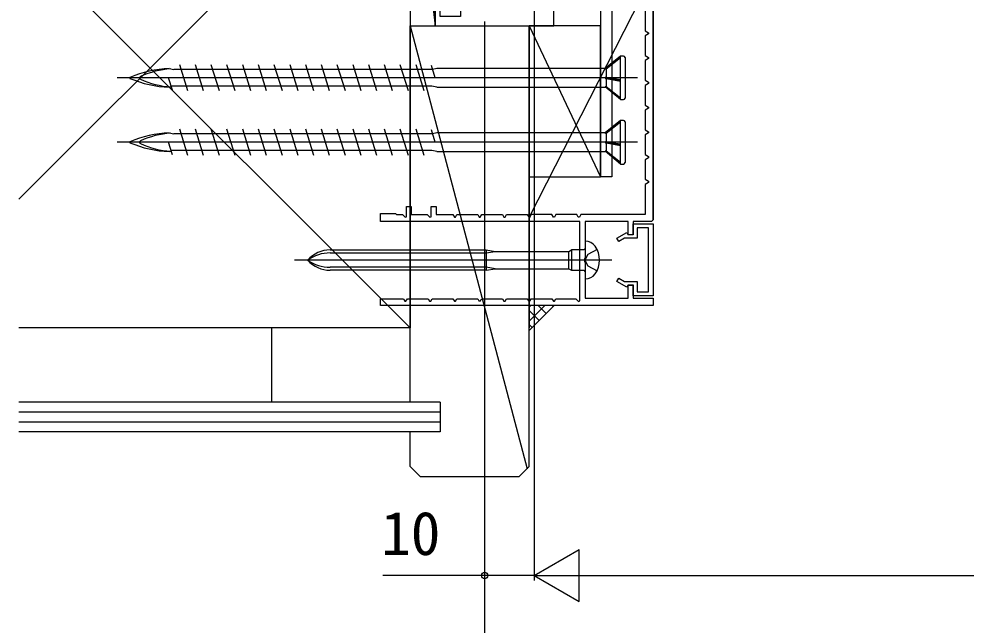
# Model space of a CAD drawing. Units: millimetres, scale not verified. Extents: x -525 to 525, y -783 to 779.
# Drawn here: x -323.2 to -132.1, y 126.7 to 249.1 of the extents above; entities that cross this region are included whole.
import ezdxf
from ezdxf.enums import TextEntityAlignment as Align

# ---------------------------------------------------------------- set-up
doc = ezdxf.new("R2010")
doc.units = ezdxf.units.MM
doc.header["$LTSCALE"] = 4
for name, color, linetype in [('0-3_YKK_11', 7, 'Continuous'), ('0-4_YKK_11E', 7, 'Continuous'), ('0-6_YKK_13', 4, 'Continuous'), ('0-7_YKK_D', 6, 'Continuous'), ('0-9_YSS_K', 3, 'Continuous'), ('0-A_YSS_KE', 3, 'Continuous')]:
    doc.layers.add(name, color=color, linetype=linetype)
doc.styles.add('ＭＳ ゴシック', font='')
doc.styles.get('ＭＳ ゴシック').set_extended_font_data('MS Gothic')

msp = doc.modelspace()

# ---------------------------------------------------------------- linework, layer by layer
at = {"layer": '0-3_YKK_11'}
for p, q in [((-196.188, 256.384), (-220.229, 209.143)), ((-220.402, 209.243), (-220.229, 209.143)), ((-208.88, 204.243), (-208.929, 204.243)), ((-212.249, 198.693), (-212.249, 202.193)), ((-203.554, 200.443), (-267.587, 200.443)), ((-228.929, 198.393), (-260.413, 198.393)), ((-230.403, 192.243), (-230.057, 192.243)), ((-230.056, 192.243), (-229.912, 192.493)), ((-229.912, 192.493), (-229.652, 192.643)), ((-220.402, 192.243), (-220.229, 192.143))]:
    msp.add_line(p, q, dxfattribs=at)
for points in [[(-195.229, 208.543), (-195.229, 256.243), (-195.229, 208.543)], [(-196.829, 250.723), (-196.829, 246.762), (-196.129, 246.358), (-196.129, 246.127), (-196.829, 245.723), (-196.829, 241.762), (-196.129, 241.358), (-196.129, 241.127), (-196.829, 240.723), (-196.829, 236.762), (-196.129, 236.358), (-196.129, 236.127), (-196.829, 235.723), (-196.829, 231.762), (-196.129, 231.358), (-196.129, 231.127), (-196.829, 230.723), (-196.829, 226.762), (-196.129, 226.358), (-196.129, 226.127), (-196.829, 225.723), (-196.829, 221.762), (-196.129, 221.358), (-196.129, 221.127), (-196.829, 220.723), (-196.829, 216.762), (-196.129, 216.358), (-196.129, 216.127), (-196.829, 215.723), (-196.829, 209.643), (-209.825, 209.643), (-210.114, 209.143), (-210.345, 209.143), (-210.634, 209.643), (-214.825, 209.643), (-215.114, 209.143)], [(-215.114, 209.143), (-215.345, 209.143), (-215.634, 209.643), (-219.825, 209.643), (-220.229, 208.943), (-220.229, 208.243), (-250.229, 208.243), (-250.229, 209.843), (-247.229, 209.843), (-247.029, 209.643), (-245.812, 209.643), (-245.276, 209.107), (-245.029, 209.209), (-245.029, 211.243), (-244.029, 211.243), (-244.029, 209.643), (-240.812, 209.643), (-240.276, 209.107), (-240.029, 209.209), (-240.029, 211.243), (-239.029, 211.243), (-239.029, 209.643), (-235.634, 209.643), (-235.345, 209.143), (-235.114, 209.143), (-234.825, 209.643), (-230.634, 209.643), (-230.345, 209.143), (-230.114, 209.143), (-229.825, 209.643), (-225.634, 209.643), (-225.345, 209.143), (-225.114, 209.143), (-224.825, 209.643), (-220.634, 209.643), (-220.403, 209.243)], [(-195.229, 208.543), (-195.529, 208.243), (-199.229, 208.243), (-199.229, 205.543), (-200.229, 205.543), (-200.229, 208.243), (-208.929, 208.243), (-208.929, 200.901), (-209.049, 200.717), (-209.049, 200.168), (-208.929, 199.984), (-208.929, 192.743), (-200.229, 192.743), (-200.229, 195.443), (-199.229, 195.443), (-199.229, 192.743), (-195.229, 192.743), (-195.229, 191.243), (-220.229, 191.243)], [(-220.229, 191.243), (-220.229, 191.943), (-219.825, 192.643), (-215.634, 192.643), (-215.345, 192.143), (-215.114, 192.143), (-214.825, 192.643), (-210.812, 192.643), (-210.276, 192.107), (-210.029, 192.209), (-210.029, 208.243), (-220.229, 208.243)], [(-208.929, 202.793), (-209.229, 202.493), (-211.729, 202.493)], [(-208.929, 204.243), (-208.929, 196.643), (-208.88, 196.643)], [(-260.413, 202.493), (-228.929, 202.493), (-227.129, 202.193), (-212.249, 202.193), (-211.729, 202.493), (-211.729, 198.393), (-209.229, 198.393), (-208.929, 198.093)], [(-228.929, 202.493), (-228.929, 198.393), (-227.129, 198.693), (-228.929, 198.993), (-260.413, 198.993)], [(-260.413, 201.893), (-228.929, 201.893), (-227.129, 202.193)], [(-206.538, 202.593), (-208.389, 201.588), (-208.998, 200.443), (-208.389, 199.298), (-206.538, 198.293)], [(-227.129, 198.693), (-212.249, 198.693), (-211.729, 198.393)], [(-220.229, 191.243), (-250.229, 191.243), (-250.229, 192.643), (-245.634, 192.643), (-245.345, 192.143), (-245.114, 192.143), (-244.825, 192.643), (-240.634, 192.643), (-240.345, 192.143), (-240.114, 192.143), (-239.825, 192.643), (-235.634, 192.643), (-235.345, 192.143), (-235.114, 192.143), (-234.825, 192.643), (-230.634, 192.643), (-230.403, 192.243)], [(-229.652, 192.643), (-225.634, 192.643), (-225.345, 192.143), (-225.114, 192.143), (-224.825, 192.643), (-220.634, 192.643), (-220.403, 192.243)]]:
    msp.add_lwpolyline(points, dxfattribs=at)
msp.add_lwpolyline([(-195.229, 207.743), (-195.229, 193.243), (-199.229, 193.243), (-199.229, 195.343), (-200.329, 195.343), (-200.545, 194.969), (-202.529, 196.115), (-202.129, 196.808), (-200.977, 196.143), (-198.429, 196.143), (-198.429, 194.043), (-196.129, 194.043), (-196.129, 206.943), (-198.429, 206.943), (-198.429, 204.843), (-200.977, 204.843), (-202.129, 204.177), (-202.529, 204.87), (-200.545, 206.016), (-200.329, 205.643), (-199.229, 205.643), (-199.229, 207.743)], close=True, dxfattribs=at)
for centre, radius, start, end in [((-208.88, 201.843), 2.4, 35.68536, 90), ((-210.829, 200.443), 4.8, 324.31464, 35.68536), ((-260.413, 196.493), 6, 90, 138.82712), ((-260.413, 194.134), 7.759, 90, 125.59896), ((-260.413, 204.393), 6, 221.1729, 270.00002), ((-260.413, 206.751), 7.759, 234.40101, 270.00002), ((-208.88, 199.043), 2.4, 270.00002, 324.31464)]:
    msp.add_arc(centre, radius, start, end, dxfattribs=at)
at = {"layer": '0-4_YKK_11E'}
msp.add_lwpolyline([(-234.129, 291.743), (-234.129, 249.643), (-238.229, 249.643), (-238.229, 252.743), (-239.229, 252.743), (-239.229, 247.743), (-215.229, 247.743), (-215.229, 253.743), (-216.229, 253.743)], dxfattribs=at)
at = {"layer": '0-6_YKK_13'}
for p, q in [((-205.829, 253.943), (-205.829, 217.243)), ((-203.529, 253.943), (-203.529, 217.243)), ((-201.784, 241.643), (-204.9, 239.143)), ((-201.784, 241.266), (-204.728, 238.992)), ((-201.784, 232.843), (-201.784, 241.643)), ((-201.184, 241.643), (-201.784, 241.643)), ((-200.884, 241.343), (-200.884, 233.143)), ((-292.884, 239.143), (-291.935, 238.917)), ((-289.133, 234.593), (-290.775, 239.893)), ((-285.953, 234.593), (-287.595, 239.893)), ((-282.773, 234.593), (-284.415, 239.893)), ((-279.593, 234.593), (-281.235, 239.893)), ((-276.413, 234.593), (-278.055, 239.893)), ((-273.233, 234.593), (-274.875, 239.893)), ((-270.053, 234.593), (-271.695, 239.893)), ((-266.873, 234.593), (-268.515, 239.893)), ((-263.693, 234.593), (-265.335, 239.893)), ((-260.513, 234.593), (-262.155, 239.893)), ((-257.333, 234.593), (-258.975, 239.893)), ((-254.153, 234.593), (-255.795, 239.893)), ((-250.973, 234.593), (-252.615, 239.893)), ((-247.793, 234.593), (-249.435, 239.893)), ((-244.613, 234.593), (-246.255, 239.893)), ((-241.433, 234.593), (-243.075, 239.893)), ((-239.198, 237.243), (-239.975, 239.753)), ((-238.884, 239.143), (-239.723, 238.938)), ((-204.9, 239.143), (-238.884, 239.143)), ((-204.9, 239.143), (-204.728, 238.992)), ((-204.728, 238.992), (-204.728, 237.289)), ((-198.384, 237.243), (-303.384, 237.243)), ((-292.233, 234.732), (-293.011, 237.243)), ((-239.716, 238.917), (-291.935, 238.917)), ((-204.9, 237.299), (-201.784, 236.773)), ((-204.728, 237.073), (-204.9, 237.299)), ((-204.728, 237.289), (-204.9, 237.299)), ((-201.784, 236.849), (-204.728, 237.289)), ((-201.784, 236.53), (-204.728, 237.073)), ((-204.728, 237.073), (-204.728, 235.451)), ((-292.884, 235.343), (-292.451, 235.436)), ((-241.735, 235.568), (-292.492, 235.568)), ((-239.9, 235.568), (-241.735, 235.568)), ((-238.884, 235.343), (-239.9, 235.568)), ((-238.884, 235.343), (-204.763, 235.343)), ((-201.784, 232.843), (-204.9, 235.458)), ((-204.728, 235.451), (-204.9, 235.458)), ((-201.784, 233.159), (-204.728, 235.451)), ((-201.784, 232.843), (-201.184, 232.843)), ((-201.784, 228.643), (-204.9, 226.143)), ((-201.784, 228.266), (-204.728, 225.992)), ((-201.784, 219.843), (-201.784, 228.643)), ((-201.184, 228.643), (-201.784, 228.643)), ((-200.884, 228.343), (-200.884, 220.143)), ((-292.884, 226.143), (-291.935, 225.917)), ((-239.716, 225.917), (-291.935, 225.917)), ((-289.133, 221.593), (-290.775, 226.893)), ((-285.953, 221.593), (-287.595, 226.893)), ((-282.773, 221.593), (-284.415, 226.893)), ((-279.593, 221.593), (-281.235, 226.893)), ((-276.413, 221.593), (-278.055, 226.893)), ((-273.233, 221.593), (-274.875, 226.893)), ((-270.053, 221.593), (-271.695, 226.893)), ((-266.873, 221.593), (-268.515, 226.893)), ((-263.693, 221.593), (-265.335, 226.893)), ((-260.513, 221.593), (-262.155, 226.893)), ((-257.333, 221.593), (-258.975, 226.893)), ((-254.153, 221.593), (-255.795, 226.893)), ((-250.973, 221.593), (-252.615, 226.893)), ((-247.793, 221.593), (-249.435, 226.893)), ((-244.613, 221.593), (-246.255, 226.893)), ((-241.433, 221.593), (-243.075, 226.893)), ((-239.198, 224.243), (-239.975, 226.753)), ((-238.884, 226.143), (-239.723, 225.938)), ((-204.9, 226.143), (-238.884, 226.143)), ((-204.9, 226.143), (-204.728, 225.992)), ((-204.728, 225.992), (-204.728, 224.289)), ((-198.384, 224.243), (-303.384, 224.243)), ((-292.233, 221.732), (-293.011, 224.243)), ((-204.9, 224.299), (-201.784, 223.773)), ((-204.728, 224.073), (-204.9, 224.299)), ((-204.728, 224.289), (-204.9, 224.299)), ((-201.784, 223.849), (-204.728, 224.289)), ((-201.784, 223.53), (-204.728, 224.073)), ((-204.728, 224.073), (-204.728, 222.451)), ((-292.884, 222.343), (-292.451, 222.436)), ((-241.735, 222.568), (-292.492, 222.568)), ((-239.9, 222.568), (-241.735, 222.568)), ((-238.884, 222.343), (-239.9, 222.568)), ((-238.884, 222.343), (-204.763, 222.343)), ((-201.784, 219.843), (-204.9, 222.458)), ((-204.728, 222.451), (-204.9, 222.458)), ((-201.784, 220.159), (-204.728, 222.451)), ((-201.784, 219.843), (-201.184, 219.843)), ((-203.529, 217.243), (-205.829, 217.243))]:
    msp.add_line(p, q, dxfattribs=at)
for centre, radius, start, end in [((-201.184, 241.343), 0.3, 0, 90), ((-291.938, 216.527), 22.635, 92.39615, 113.10664), ((-291.381, 221.358), 17.748, 93.82521, 114.39311), ((-300.767, 237.243), 0.117, 117.35017, 242.64983), ((-291.938, 257.958), 22.635, 246.89336, 267.60385), ((-298.572, 237.243), 0.312, 116.38444, 243.61556), ((-291.381, 253.127), 17.748, 245.60689, 266.19629), ((-201.184, 233.143), 0.3, 270, 0), ((-201.184, 228.343), 0.3, 0, 90), ((-291.938, 203.527), 22.635, 92.39615, 113.10664), ((-291.381, 208.358), 17.748, 93.82521, 114.39311), ((-300.767, 224.243), 0.117, 117.35017, 242.64983), ((-291.938, 244.958), 22.635, 246.89336, 267.60385), ((-298.572, 224.243), 0.312, 116.38444, 243.61556), ((-291.381, 240.127), 17.748, 245.60689, 266.19629), ((-201.184, 220.143), 0.3, 270, 0)]:
    msp.add_arc(centre, radius, start, end, dxfattribs=at)
at = {"layer": '0-7_YKK_D'}
for p, q in [((-219.229, 255.243), (-219.229, 135.743)), ((-219.229, 251.143), (-219.229, 135.743)), ((-229.229, 248.643), (-229.229, 135.743)), ((-229.229, 248.643), (-229.229, 115.743)), ((-219.229, 136.743), (-210.136, 141.993)), ((-210.136, 131.493), (-210.136, 141.993)), ((-219.229, 136.743), (-210.136, 131.493)), ((-219.229, 136.743), (-201.043, 136.743)), ((-208.729, 136.743), (210.271, 136.743))]:
    msp.add_line(p, q, dxfattribs=at)
msp.add_lwpolyline([(-219.229, 136.743), (-229.229, 136.743), (-249.779, 136.743)], dxfattribs=at)
msp.add_circle((-229.229, 136.743), 0.637, dxfattribs=at)
at = {"layer": '0-9_YSS_K'}
for p, q in [((-244.229, 291.743), (-323.229, 212.743)), ((-244.229, 291.743), (-239.229, 247.743)), ((-244.229, 186.743), (-323.229, 265.743)), ((-244.229, 171.743), (-244.229, 247.743)), ((-244.229, 247.743), (-220.229, 247.743)), ((-244.229, 247.743), (-220.647, 158.325)), ((-220.229, 247.743), (-220.229, 186.743)), ((-220.229, 158.743), (-220.229, 247.743)), ((-220.229, 247.743), (-205.829, 217.243)), ((-220.229, 186.225), (-215.229, 191.225)), ((-220.229, 190.962), (-219.966, 191.225)), ((-220.229, 188.134), (-217.138, 191.225)), ((-216.808, 189.646), (-218.386, 191.225)), ((-215.394, 191.06), (-215.558, 191.225)), ((-218.222, 188.232), (-220.229, 190.239)), ((-219.636, 186.818), (-220.229, 187.411)), ((-244.229, 186.743), (-323.229, 186.743)), ((-272.229, 186.743), (-272.229, 171.743)), ((-238.229, 171.743), (-323.229, 171.743)), ((-238.229, 171.743), (-238.229, 165.743)), ((-238.229, 169.743), (-323.229, 169.743)), ((-238.229, 167.743), (-323.229, 167.743)), ((-238.229, 165.743), (-323.229, 165.743)), ((-244.229, 158.743), (-244.229, 165.743)), ((-244.229, 158.743), (-242.229, 156.743)), ((-220.229, 158.743), (-222.229, 156.743)), ((-242.229, 156.743), (-222.229, 156.743))]:
    msp.add_line(p, q, dxfattribs=at)
for points in [[(-244.229, 247.743), (-239.229, 247.743), (-239.229, 291.743), (-244.229, 291.743)], [(-205.829, 247.743), (-220.229, 247.743), (-220.229, 217.243), (-205.829, 217.243)]]:
    msp.add_lwpolyline(points, close=True, dxfattribs=at)
at = {"layer": '0-A_YSS_KE'}
msp.add_lwpolyline([(-323.229, 291.743), (-244.229, 291.743), (-244.229, 186.743), (-323.229, 186.743)], dxfattribs=at)

# ---------------------------------------------------------------- texts
at = {"layer": '0-7_YKK_D', "style": 'ＭＳ ゴシック'}
msp.add_text('10', height=8.798, dxfattribs=at).set_placement((-250.12, 138.243), align=Align.BOTTOM_LEFT)

doc.saveas('drawing.dxf')
